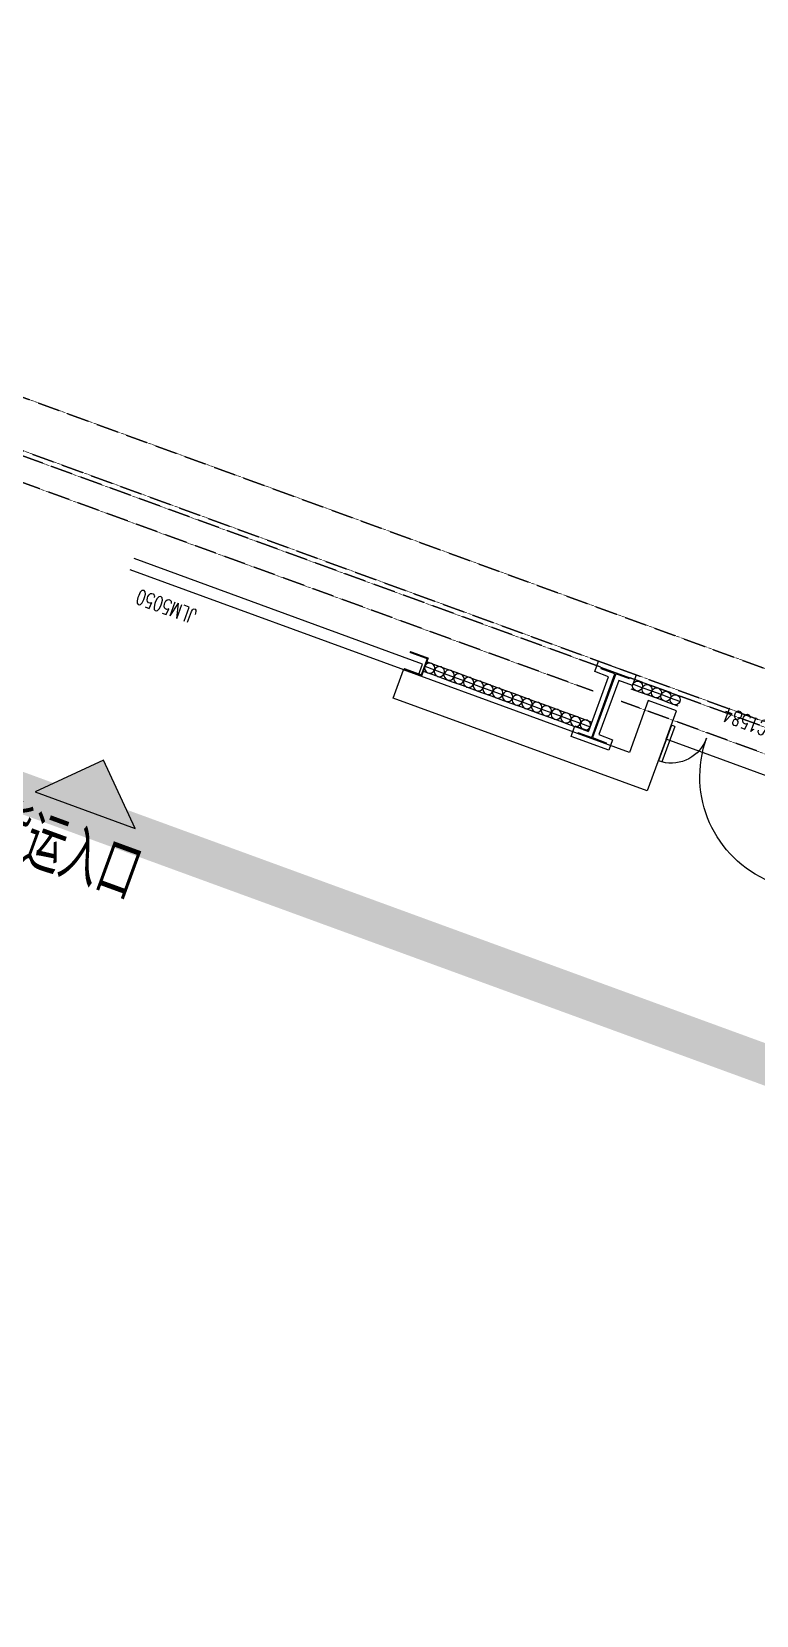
# Model space of a CAD drawing. Extents: x -111898 to 889894, y -2 to 1194865.
# Drawn here: x 659789 to 667017, y 829484 to 845274 of the extents above; entities that cross this region are included whole.
import ezdxf

# ---------------------------------------------------------------- set-up
doc = ezdxf.new("R2010")
doc.units = 0
doc.header["$LTSCALE"] = 10
doc.header["$MEASUREMENT"] = 0
doc.linetypes.add('10平面$0$10平面$0$DASH', pattern=[0.35, 0.25, -0.1])
doc.linetypes.add('10平面$0$DASH', pattern=[0.35, 0.25, -0.1])
for name, color, linetype in [('0-WALL', 252, 'Continuous'), ('10平面$0$10平面$0$WINDOW', 4, 'Continuous'), ('10平面$0$10平面$0$WINDOW_TEXT', 7, 'Continuous'), ('10平面$0$A-HRAIL', 173, 'Continuous'), ('10平面$0$A-SFCE', 30, 'Continuous'), ('10平面$0$A-TEXT', 61, 'Continuous'), ('10平面$0$AS-WALL', 40, 'Continuous'), ('10平面$0$FH-tri', 180, 'Continuous'), ('WALL', 252, 'Continuous')]:
    doc.layers.add(name, color=color, linetype=linetype)
doc.layers.add('GPS-ZF消防', color=1, linetype='TG_X', lineweight=60)
doc.styles.add('10平面$0$10平面$0$_TCH_WINDOW', font='SIMPLEX', dxfattribs={"height": 3.5, "bigfont": 'GBCBIG'})
doc.styles.add('10平面$0$A-STANDARD', font='SIMPLEX', dxfattribs={"bigfont": 'GBCBIG'})
doc.styles.add('TG_LINETYPE', font='SIMPLEX', dxfattribs={"width": 0.8, "height": 3.5, "bigfont": 'HZTXT'})
doc.linetypes.add('TG_WX', pattern='A,3,-0.6,["WX",TG_LINETYPE,S=0.1,R=0,X=-0.52,Y=-0.15],0', length=3.6)
doc.linetypes.add('TG_X', pattern='A,5,-0.3,["X",TG_LINETYPE,S=0.1,R=0,X=-0.23,Y=-0.15],0', length=5.3)

# ---------------------------------------------------------------- blocks, each defined once
blk = doc.blocks.new('10平面$0$JYC-1')
at = {"layer": '10平面$0$FH-tri'}
h = blk.add_hatch(color=2, dxfattribs=at)
h.dxf.hatch_style = 1
h.paths.add_polyline_path([(-107327.0242710955, 106077.024270461), (-106077.0242710952, 107327.0242704606), (-107327.024271096, 107327.0242704609)])
at = {"layer": '10平面$0$FH-tri', "color": 2}
blk.add_lwpolyline([(-107327.0242710955, 106077.024270461), (-106077.0242710952, 107327.0242704606), (-106077.0242710952, 107327.0242704606), (-107327.024271096, 107327.0242704609)], close=True, dxfattribs=at)
at = {"layer": '10平面$0$A-TEXT', "style": '10平面$0$A-STANDARD'}
blk.add_text('货运入口', height=900.2364066193842, rotation=44.99999999999864, dxfattribs=at).set_placement((-106842.4706628954, 104859.4963521797))
blk = doc.blocks.new('10平面$0$10平面$0$$DorLib2D$00000126')
at = {"color": 0, "linetype": 'Continuous'}
for p, q in [((-0.5319999999956053, 0.5), (-0.5319999999956053, 0.900000000000091)), ((0.5320000000047003, 0.900000000000091), (0.5320000000047003, 0.5000000000002274))]:
    blk.add_line(p, q, dxfattribs=at)
at = {"color": 0, "linetype": '10平面$0$10平面$0$DASH'}
for p, q in [((-0.5319999999956053, 0.900000000000091), (0.5320000000047003, 0.900000000000091)), ((-0.5319999999956053, 0.5), (0.5320000000047003, 0.5000000000002274))]:
    blk.add_line(p, q, dxfattribs=at)
blk = doc.blocks.new('10平面$0$DOOR2DLIB$SYSLIB$00000123')
at = {"color": 0}
for p, q in [((0.4750000000000032, -0.001447885298549778), (0.4750000000000032, 0.7521225008925327)), ((0.4750000000000032, 0.7521225008925327), (0.5000000000000036, 0.7521225008925363)), ((0.5000000000000036, -0.001447885298549778), (0.5000000000000036, 0.7521225008925363)), ((-0.4999999999999982, -3.552713678800501e-15), (-0.5, 0.252035990386009)), ((-0.4750000000000014, 0.252035990386009), (-0.5, 0.252035990386009)), ((-0.4749999999999996, -3.552713678800501e-15), (-0.4750000000000014, 0.252035990386009)), ((-0.4749999999999996, -3.552713678800501e-15), (-0.4999999999999947, -3.552713678800501e-15)), ((0.4750000000000032, -0.001447885298549778), (0.4999999999999929, -0.001447885298549778))]:
    blk.add_line(p, q, dxfattribs=at)
for centre, radius, start, end in [((0.5046168020419071, -0.001920809357812914), 0.7546247204382253, 92.24926861260724, 179.7237749158362), ((-0.5007908120542499, 0.002572563917482285), 0.2507930763238999, 359.7898704778746, 84.09743784757413)]:
    blk.add_arc(centre, radius, start, end, dxfattribs=at)
blk = doc.blocks.new('10平面$0$42343243-M')
at = {"layer": '10平面$0$10平面$0$WINDOW'}
blk.add_line((144654.1845731458, 1222620.000000538), (146154.1845731458, 1222620.000000539), dxfattribs=at)
at = {"layer": '10平面$0$AS-WALL'}
for p, q in [((146154.1845528503, 1223169.999996498), (148854.1845319019, 1223169.9999962)), ((146154.1845525268, 1222620.000000539), (146154.1845528503, 1223169.999996498)), ((148854.1845319019, 1223169.9999962), (148854.1845318688, 1222869.9999962)), ((146454.1845526738, 1222869.999996465), (148854.1845318688, 1222869.9999962)), ((146454.1845523503, 1222320.000000539), (146454.1845526738, 1222869.999996465)), ((146154.184573146, 1222320.000000539), (146454.1845523503, 1222320.000000539))]:
    blk.add_line(p, q, dxfattribs=at)
blk.add_lwpolyline([(146154.1845731458, 1222620.000000539), (146154.184573146, 1222320.000000539)], dxfattribs=at)
at = {"layer": '10平面$0$10平面$0$WINDOW'}
ref = blk.add_blockref('10平面$0$DOOR2DLIB$SYSLIB$00000123', (145404.1845731459, 1222470.000000539), dxfattribs=dict(at, xscale=-1500, yscale=1500, zscale=300))
ref.add_attrib('A0', 'MLC1584', (145059.1845731462, 1222108.125024559), dxfattribs={"layer": '10平面$0$10平面$0$WINDOW_TEXT', "height": 148.75, "style": '10平面$0$10平面$0$_TCH_WINDOW', "width": 0.7058823529411765})
ref = blk.add_blockref('10平面$0$10平面$0$$DorLib2D$00000126', (151354.1845318546, 1223019.999996169), dxfattribs=dict(at, xscale=5000, yscale=-300, zscale=300))
ref.add_attrib('A0', 'JLM5050', (150985.3792410991, 1223015.624996127), dxfattribs={"layer": '10平面$0$10平面$0$WINDOW_TEXT', "height": 148.75, "style": '10平面$0$10平面$0$_TCH_WINDOW', "width": 0.7058823529411765})
blk = doc.blocks.new('10平面$0$3333')
at = {"layer": '10平面$0$A-SFCE', "const_width": 20}
blk.add_lwpolyline([(-227064.1845322402, 766319.9999962051), (-227064.1845322402, 766509.9999962412), (-227244.1845325131, 766509.9999962412), (-227244.1845325131, 766319.9999962412)], dxfattribs=at)
blk = doc.blocks.new('10平面$0$99平面图例外参$0$$LinePat$圆环')
for points in [[(3.637978807091713e-12, 150.0000000000018), (300.0000000000036, 150.0000000000018)], [(3.637978807091713e-12, 1.818989403545856e-12), (300.0000000000036, 1.818989403545856e-12)], [(3.637978807091713e-12, -149.9999999999982), (300.0000000000036, -149.9999999999982)]]:
    blk.add_lwpolyline(points)
at = {"color": 0}
blk.add_circle((150.0000000000036, 1.818989403545856e-12), 150, dxfattribs=at)

msp = doc.modelspace()

# ---------------------------------------------------------------- hatches: boundary and pattern name
at = {"layer": '0-WALL'}
h = msp.add_hatch(dxfattribs=at)
h.set_pattern_fill('草坪或沼泽', color=8, scale=400, angle=-0.2002566359973439)
h.set_pattern_definition([(359.7997433640027, (-824318.4315037844, 704905.547007917), (1605.582436069863, 1594.398018370559), [240, -48, 64, -48, 240, -960]), (359.7997433640027, (-824398.2632298586, 704953.8263224349), (1605.582436069863, 1594.398018370559), [160, -120, 240, -120, 160, -800]), (359.7997433640027, (-823836.0297703859, 705591.8651379333), (1605.582436069863, 1594.398018370559), [200, -80, 200, -1120]), (359.7997433640027, (-824634.9064412233, 705914.6592878089), (1605.582436069863, 1594.398018370559), [80, -160, 80, -1280]), (89.79974336400268, (-824474.9074177858, 705914.1000703559), (-1594.398018370559, 1605.582436069863), [143.9999999999999, -1456]), (89.79974336400268, (-823998.2656712648, 704952.4282678352), (-1594.398018370559, 1605.582436069863), [159.9999999999999, -1440]), (89.79974336400268, (-823596.0312352297, 705591.0263069854), (-1594.398018370559, 1605.582436069863), [159.9999999999999, -1440]), (44.79974336400269, (-823790.3228688356, 704935.7013820396), (5.592208849759004, 1599.99022725065), [160, -2102.7416992]), (134.7997433640026, (-824206.3203282473, 704937.1553562866), (-1599.99022725065, 5.592208849759004), [160, -2102.741699199999]), (63.23469218400269, (-823838.2946248171, 704943.8691028343), (5.59220893125007, 1599.990227220076), [160, -3417.7087632]), (75.76349989400268, (-823918.2661595461, 704952.1486643539), (5.592208906717815, 1599.990226980322), [159.9999999999999, -6436.969001599997]), (75.76349989400268, (-823516.0317235109, 705590.7466996894), (5.592208906717815, 1599.990226980322), [127.9999999999999, -6468.969001599997]), (75.76349989400268, (-824442.9076237795, 705913.9882301078), (5.592208906717815, 1599.990226980322), [112, -6484.969001599996]), (103.8359868340026, (-824078.2651829836, 704952.707878469), (5.592208790911286, 1599.990226980727), [160, -6436.9690016]), (103.8359868340026, (-823676.0307545778, 705591.3059200034), (5.592208790911286, 1599.990226980727), [128, -6468.9690016]), (103.8359868340026, (-824506.9072194216, 705914.2119125114), (5.592208790911286, 1599.990226980727), [112, -6484.969001599999]), (116.3647945640027, (-824158.2926564333, 704944.987541555), (5.592208209553178, 1599.990227222599), [159.9999999999999, -3417.706876319998])])
edge = h.paths.add_edge_path()
edge.add_line((741503.080184448, 933538.3785041557), (741712.8743052366, 934018.5682772384))
edge.add_line((741712.8743052366, 934018.5682772384), (745060.9552454832, 941812.8928240524))
edge.add_line((745060.9552454832, 941812.8928240524), (766890.8625025633, 1001849.757060884))
edge.add_line((766890.8625025633, 1001849.757060884), (760346.9803385618, 1016169.016480802))
edge.add_line((760346.9803385618, 1016169.016480802), (737579.7813486937, 1026362.540142416))
edge.add_line((737579.7813486937, 1026362.540142416), (720756.1066737059, 1037729.772585748))
edge.add_line((720756.1066737059, 1037729.772585748), (653654.6482844236, 1067773.00730121))
edge.add_line((653654.6482844236, 1067773.00730121), (467795.2523722532, 820503.805057405))
edge.add_line((467795.2523722532, 820503.805057405), (468143.5819697264, 820404.8905800567))
edge.add_line((468143.5819697264, 820404.8905800567), (647181.9210581663, 1058601.17751634))
edge.add_line((647181.9210581663, 1058601.17751634), (648464.5571284178, 1058132.562714933))
edge.add_line((648464.5571207884, 1058132.562719224), (650350.2345347288, 1063296.799167989))
edge.add_line((650350.2345423582, 1063296.79916179), (720796.1482157591, 1037558.685605405))
edge.add_line((720796.1482157591, 1037558.685607313), (718909.6024165037, 1032395.073365091))
edge.add_line((718909.6024165037, 1032395.073367475), (725484.4925989988, 1029992.897046445))
edge.add_line((725484.4925989988, 1029992.897044061), (726513.2580256346, 1032808.654232858))
edge.add_line((726513.2580256346, 1032808.654232858), (729331.0694041136, 1031779.138290285))
edge.add_line((729331.0694041136, 1031779.138290285), (728302.3631129148, 1028963.455247758))
edge.add_line((728302.3631129148, 1028963.455247758), (747084.5603098753, 1022101.192045091))
edge.add_line((747084.5603098753, 1022101.192045091), (755217.1409678343, 1018452.950707315))
edge.add_arc((743028.4986796263, 1006160.869893907), 17310.63983173795, -14.619993948344586, 45.2420907396521, ccw=False)
edge.add_line((759778.639899719, 1001791.542619108), (760685.9860529783, 1001458.081477521))
edge.add_line((760685.9860529783, 1001458.081477521), (765094.6488947752, 999847.3091386543))
edge.add_line((765094.6488947752, 999847.3091386543), (740941.6856303099, 933744.019746183))
edge.add_line((740941.6856303099, 933744.019746183), (741503.080184448, 933538.3785041557))

# ---------------------------------------------------------------- linework, layer by layer
at = {"layer": 'GPS-ZF消防', "linetype": 'TG_WX', "ltscale": 0.1, "const_width": 400}
msp.add_lwpolyline([(641064.2836420782, 844491.3618464154), (682447.9199047425, 829370.9346052324)], dxfattribs=at)
at = {"layer": 'WALL', "color": 8, "linetype": '10平面$0$DASH'}
for p, q in [((556097.0186915281, 879481.9513286338), (683180.5655894163, 833050.6891678558)), ((555925.4323496702, 879012.3151615844), (683008.9792551878, 832581.0530003295)), ((665474.3920359495, 838934.2586601959), (648849.2717127684, 845008.414909719)), ((665388.5988688353, 838699.4405764327), (648763.4785456541, 844773.5968264327)), ((673927.8430476072, 835845.7046350227), (665756.1737360838, 838831.3068593726)), ((673842.049880493, 835610.8865512596), (665670.3805689695, 838596.4887756095))]:
    msp.add_line(p, q, dxfattribs=at)
at = {"layer": 'WALL', "color": 8}
for points in [[(665444.5870509031, 838998.380910276), (665820.2959895018, 838861.1118425117), (665781.8606486204, 838755.9133414016), (665644.7268900755, 838806.0165508972), (665447.0594324949, 838264.9956859336), (665584.1931910398, 838214.8924764381), (665545.7578501585, 838109.6939748512), (665170.0489191893, 838246.9630426154), (665208.4842600706, 838352.1615442024), (665345.6180186155, 838302.05833423), (665543.2854761961, 838843.0791991935), (665406.1517176512, 838893.1824091659)], [(665474.3920359495, 838934.2586601959), (665756.1737360838, 838831.3068593726), (665752.055663574, 838820.0355914817), (665614.9219050291, 838870.1388009773), (665382.937179077, 838235.1907027946), (665520.0709376219, 838185.087493299), (665515.9528651121, 838173.8162249313), (665234.1711649778, 838276.7680257545), (665238.2892374876, 838288.0392941223), (665375.4230036619, 838237.9360841499), (665607.4077296141, 838872.8841823325), (665470.2739634397, 838922.9873923049)]]:
    msp.add_lwpolyline(points, close=True, dxfattribs=at)

# ---------------------------------------------------------------- block references
at = {"layer": '10平面$0$A-HRAIL'}
for p, xscale, yscale, zscale, rotation in [((663710.5888345761, 838946.2779659982), -0.3444734679294839, 0.3333333333333334, 0.3333333333333333, 159.9297114343881), ((663807.655154126, 838910.8138021324), -0.3444734679294839, 0.3333333333333334, 0.3333333333333333, 159.9297114343881), ((663904.721473676, 838875.3496382667), -0.3444734679294839, 0.3333333333333334, 0.3333333333333333, 159.9297114343881), ((664001.787793226, 838839.885474401), -0.3444734679294839, 0.3333333333333334, 0.3333333333333333, 159.9297114343881), ((664098.8541127759, 838804.4213105353), -0.3444734679294839, 0.3333333333333334, 0.3333333333333333, 159.9297114343881), ((664195.9204323259, 838768.9571466697), -0.3444734679294839, 0.3333333333333334, 0.3333333333333333, 159.9297114343881), ((664292.9867518758, 838733.4929828041), -0.3444734679294839, 0.3333333333333334, 0.3333333333333333, 159.9297114343881), ((665879.905923211, 838732.8677368006), 0.3333327849077566, 0.3333327849077566, 0.3333327849077566, 159.9297114345931), ((665973.8330021552, 838698.550526315), 0.3333327849077566, 0.3333327849077566, 0.3333327849077566, 159.9297114345931), ((664390.0530714258, 838698.0288189384), -0.3444734679294839, 0.3333333333333334, 0.3333333333333333, 159.9297114343881), ((664487.1193909757, 838662.5646550728), -0.3444734679294839, 0.3333333333333334, 0.3333333333333333, 159.9297114343881), ((664584.1857105256, 838627.1004912069), -0.3444734679294839, 0.3333333333333334, 0.3333333333333333, 159.9297114343881), ((664681.2520300755, 838591.6363273413), -0.3444734679294839, 0.3333333333333334, 0.3333333333333333, 159.9297114343881), ((664778.3183496256, 838556.1721634757), -0.3444734679294839, 0.3333333333333334, 0.3333333333333333, 159.9297114343881), ((666067.7600810993, 838664.2333158293), 0.3333327849077566, 0.3333327849077566, 0.3333327849077566, 159.9297114345931), ((666161.6871600435, 838629.9161053437), 0.3333327849077566, 0.3333327849077566, 0.3333327849077566, 159.9297114345931), ((666255.6142389876, 838595.598894858), 0.3333327849077566, 0.3333327849077566, 0.3333327849077566, 159.9297114345931), ((664875.3846691754, 838520.70799961), -0.3444734679294839, 0.3333333333333334, 0.3333333333333333, 159.9297114343881), ((664972.4509887254, 838485.2438357443), -0.3444734679294839, 0.3333333333333334, 0.3333333333333333, 159.9297114343881), ((665069.5173082753, 838449.7796718787), -0.3444734679294839, 0.3333333333333334, 0.3333333333333333, 159.9297114343881), ((665166.5836278253, 838414.315508013), -0.3444734679294839, 0.3333333333333334, 0.3333333333333333, 159.9297114343881), ((665263.6499473753, 838378.8513441473), -0.3444734679294839, 0.3333333333333334, 0.3333333333333333, 159.9297114343881)]:
    msp.add_blockref('10平面$0$99平面图例外参$0$$LinePat$圆环', p, dxfattribs=dict(at, xscale=xscale, yscale=yscale, zscale=zscale, rotation=rotation))
at = {"layer": '10平面$0$A-SFCE', "rotation": 249.9297114345931}
msp.add_blockref('10平面$0$3333', (-134206.2154169509, 888626.2839924085), dxfattribs=at)
at = {"layer": 'WALL', "xscale": 0.6000000000000003, "yscale": 0.6000000000000003, "zscale": 0.6000000000000003, "rotation": 294.9297114345945}
msp.add_blockref('10平面$0$JYC-1', (629253.0905985716, 752471.47117555), dxfattribs=at)
at = {"layer": 'WALL', "color": 8, "rotation": 159.9297114345931}
msp.add_blockref('10平面$0$42343243-M', (1222966.696517456, 1936436.910290597), dxfattribs=at)

doc.saveas('drawing.dxf')
